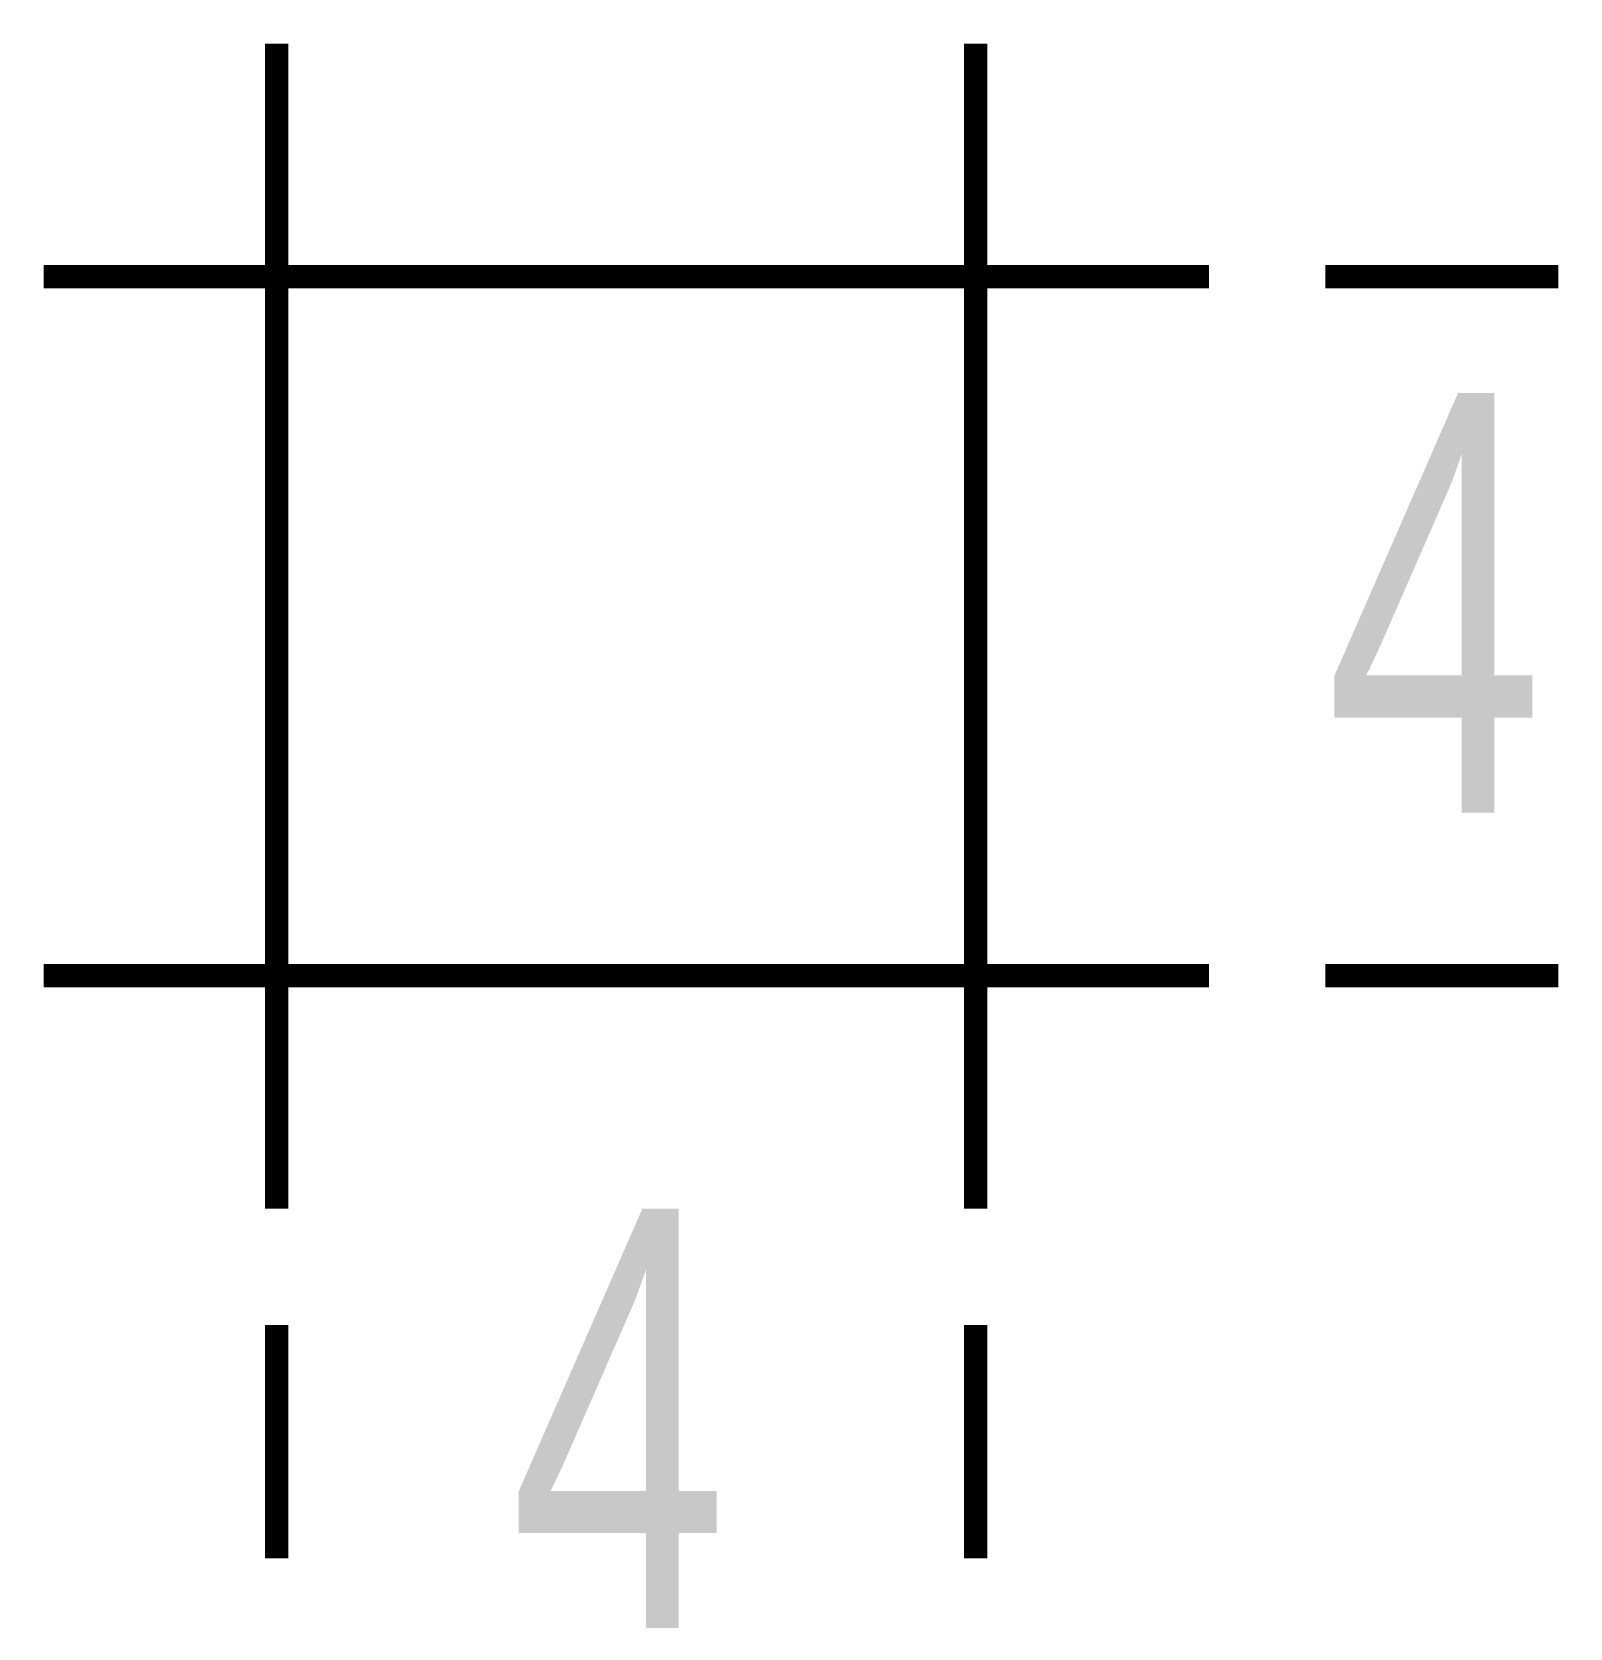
# Model space of a CAD drawing. Extents: x 5.45 to 12.05, y 0.7 to 7.55.
import ezdxf

# ---------------------------------------------------------------- set-up
doc = ezdxf.new("R2010")
doc.units = 0
doc.header["$MEASUREMENT"] = 0
doc.layers.get('0').update_dxf_attribs({"linetype": 'CONTINUOUS'})
doc.styles.add('LZ_FONTS_FS', font='hxm.ttf', dxfattribs={"width": 0.7})

msp = doc.modelspace()

# ---------------------------------------------------------------- linework, layer by layer
for points in [[(6.5, 2.5, 0.1, 0.1, 0), (6.5, 7.5, 0.1, 0.1, 0)], [(9.5, 7.5, 0.1, 0.1, 0), (9.5, 2.5, 0.1, 0.1, 0)], [(5.5, 6.5, 0.1, 0.1, 0), (10.5, 6.5, 0.1, 0.1, 0)], [(10.5, 3.5, 0.1, 0.1, 0), (5.5, 3.5, 0.1, 0.1, 0)]]:
    msp.add_lwpolyline(points, format="xyseb")
at = {"const_width": 0.1}
for points in [[(11, 6.5), (12, 6.5)], [(11, 3.5), (12, 3.5)], [(6.5, 2), (6.5, 1)], [(9.5, 2), (9.5, 1)]]:
    msp.add_lwpolyline(points, dxfattribs=at)

# ---------------------------------------------------------------- texts
at = {"char_height": 1.8, "width": 1.5, "attachment_point": 1, "style": 'LZ_FONTS_FS'}
for insert in [(11, 6), (7.5, 2.5)]:
    msp.add_mtext('4', dxfattribs=dict(at, insert=insert))

doc.saveas('drawing.dxf')
